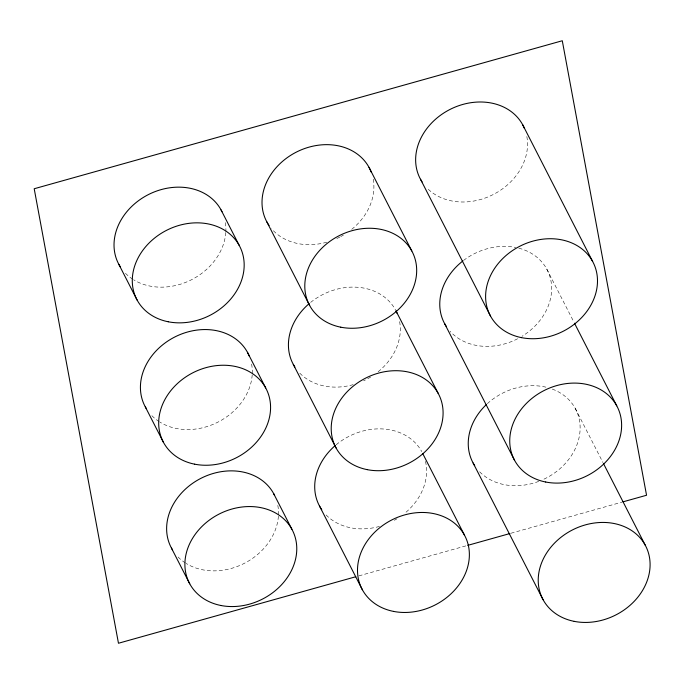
<?xml version="1.0" encoding="UTF-8"?>
<svg xmlns="http://www.w3.org/2000/svg" width="684" height="684" viewBox="0 0 684 684"><rect width="100%" height="100%" fill="white"/><g stroke="black" fill="none" stroke-linecap="round" stroke-linejoin="round"><path stroke-width="0.51" stroke-dasharray="3.42 2.56" d="M358.878 575.877L466.753 545.635M510.931 533.255L621.893 502.159M546.798 269.111L574.004 322.275M575.27 408.442L602.963 462.564M518.805 248.164A57.909 47.726 -27.1 0 1 551.629 286.998A57.909 47.726 -27.1 0 1 522.02 336.297M517.643 338.76A57.909 47.726 -27.1 0 1 450.072 331.295M463.555 260.433A57.909 47.726 -27.1 0 1 515.702 247.454M225.378 222.625A57.909 47.726 -27.1 0 1 225.857 231.508M225.797 232.509A57.909 47.726 -27.1 0 1 191.742 279.619A57.909 47.726 -27.1 0 1 133.602 279.765M132.747 279.226A57.909 47.726 -27.1 0 1 125.035 272.856M251.609 364.076A57.909 47.726 -27.1 0 1 252.259 373.909M252.199 374.909A57.909 47.726 -27.1 0 1 218.145 422.019A57.909 47.726 -27.1 0 1 160.005 422.165M159.15 421.626A57.909 47.726 -27.1 0 1 151.438 415.256M277.815 505.382A57.909 47.726 -27.1 0 1 278.456 515.223M278.397 516.223A57.909 47.726 -27.1 0 1 244.35 563.325A57.909 47.726 -27.1 0 1 186.202 563.479M185.355 562.941A57.909 47.726 -27.1 0 1 176.925 555.793M373.207 179.174A57.909 47.726 -27.1 0 1 351.687 229.362M343.402 235.108A57.909 47.726 -27.1 0 1 340.769 236.578M339.888 237.049A57.909 47.726 -27.1 0 1 336.246 238.793M326.772 242.204A57.909 47.726 -27.1 0 1 271.616 228.798M399.618 321.625A57.909 47.726 -27.1 0 1 378.098 371.814M370.677 377.038A57.909 47.726 -27.1 0 1 363.58 380.826M353.183 384.656A57.909 47.726 -27.1 0 1 299.438 372.806M310.639 302.405A57.909 47.726 -27.1 0 1 395.455 309.843M425.465 461.332A57.909 47.726 -27.1 0 1 404.381 513.573M396.959 518.788A57.909 47.726 -27.1 0 1 394.343 520.31M379.466 526.415A57.909 47.726 -27.1 0 1 325.721 514.565M336.152 444.788A57.909 47.726 -27.1 0 1 421.737 451.602M526.834 136.518A57.909 47.726 -27.1 0 1 493.284 194.504A57.909 47.726 -27.1 0 1 426.662 187.698M552.304 389.085A57.909 47.726 -27.1 0 1 579.87 432.724A57.909 47.726 -27.1 0 1 542.472 479.843M538.718 481.382A57.909 47.726 -27.1 0 1 478.544 470.635M487.341 403.671A57.909 47.726 -27.1 0 1 546.251 387.238"/><path stroke-width="1.03" d="M355.8 576.74L118.469 643.251L34.2 188.75L562.282 40.749L646.551 495.25L622.919 501.868M467.779 545.353L509.905 533.546M522.67 124.736L592.635 261.459M574.492 323.224L616.763 405.834M603.45 463.513L645.234 545.174M420.506 179.259L490.471 315.991M369.035 167.392L411.819 250.994M444.626 323.635L514.59 460.358M438.23 393.445L395.933 310.793A57.909 47.726 -27.1 0 1 397.242 313.597M473.106 462.974L543.07 599.697M422.703 453.501L464.513 535.204M266.871 221.924L309.655 305.526M221.043 209.894L239.314 245.582M293.282 364.375L336.066 447.977M247.446 352.294L265.717 387.982M319.565 506.126L362.349 589.728M273.651 493.6L291.914 529.296M118.879 264.417L137.142 300.114M145.282 406.818L163.544 442.514M171.479 548.132L189.742 583.82M446.224 326.311A57.909 47.726 -27.1 0 1 462.76 261.04M120.478 267.093A57.909 47.726 -27.1 0 1 146.59 195.538A57.909 47.726 -27.1 0 1 221.984 211.732M146.316 408.613A57.909 47.726 -27.1 0 1 174.677 337.05A57.909 47.726 -27.1 0 1 249.241 356.039M172.522 549.919A57.909 47.726 -27.1 0 1 199.754 478.945A57.909 47.726 -27.1 0 1 274.592 495.447M269.051 225.463A57.909 47.726 -27.1 0 1 295.702 152.438A57.909 47.726 -27.1 0 1 371.215 172.12M294.881 367.043A57.909 47.726 -27.1 0 1 309.108 303.67M321.745 509.666A57.909 47.726 -27.1 0 1 335.391 445.429M422.096 181.935A57.909 47.726 -27.1 0 1 449.328 109.782A57.909 47.726 -27.1 0 1 524.457 128.481M474.696 465.642A57.909 47.726 -27.1 0 1 486.563 404.398M545.687 482.015A57.909 47.726 -27.1 0 0 620.927 417.616A57.909 47.726 -27.1 0 0 530.416 399.661A57.909 47.726 -27.1 0 0 545.687 482.015M168.238 321.771A57.909 47.726 -27.1 0 0 243.478 257.364A57.909 47.726 -27.1 0 0 152.968 239.409A57.909 47.726 -27.1 0 0 168.238 321.771M194.641 464.171A57.909 47.726 -27.1 0 0 269.881 399.764A57.909 47.726 -27.1 0 0 179.37 381.809A57.909 47.726 -27.1 0 0 194.641 464.171M220.838 605.477A57.909 47.726 -27.1 0 0 296.078 541.07A57.909 47.726 -27.1 0 0 205.568 523.123A57.909 47.726 -27.1 0 0 220.838 605.477M340.752 327.183A57.909 47.726 -27.1 0 0 415.983 262.776A57.909 47.726 -27.1 0 0 325.481 244.821A57.909 47.726 -27.1 0 0 340.752 327.183M367.163 469.634A57.909 47.726 -27.1 0 0 442.394 405.227A57.909 47.726 -27.1 0 0 351.892 387.272A57.909 47.726 -27.1 0 0 367.163 469.634M393.445 611.385A57.909 47.726 -27.1 0 0 468.677 546.986A57.909 47.726 -27.1 0 0 378.175 529.031A57.909 47.726 -27.1 0 0 393.445 611.385M521.559 337.648A57.909 47.726 -27.1 0 0 596.799 273.241A57.909 47.726 -27.1 0 0 506.297 255.286A57.909 47.726 -27.1 0 0 521.559 337.648M574.167 621.354A57.909 47.726 -27.1 0 0 649.398 556.947A57.909 47.726 -27.1 0 0 558.896 539.001A57.909 47.726 -27.1 0 0 574.167 621.354"/></g></svg>
